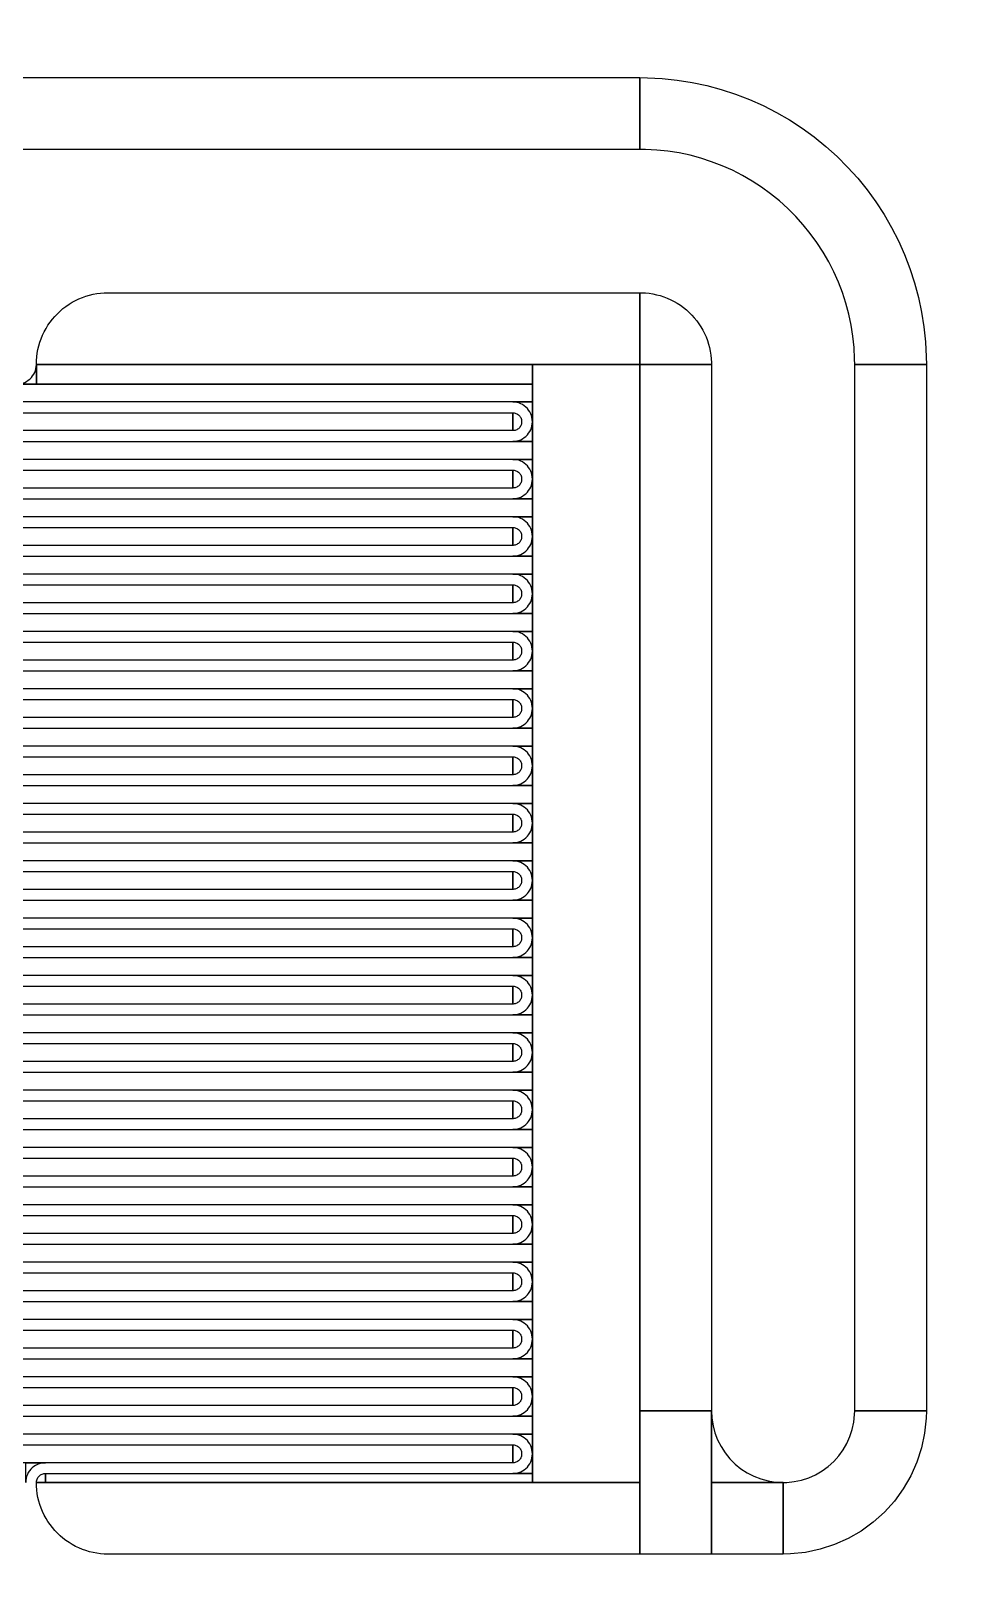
# Model space of a CAD drawing. Extents: x -50000 to 50000, y -50000 to 50000.
# Drawn here: x -32100 to -31840.9, y -11451.6 to -11018 of the extents above; entities that cross this region are included whole.
import ezdxf

# ---------------------------------------------------------------- set-up
doc = ezdxf.new("R2010")
doc.units = 0
doc.layers.add('FRAME', color=14, linetype='CONTINUOUS')
doc.layers.add('XOR4', color=17, linetype='CONTINUOUS')

# ---------------------------------------------------------------- blocks, each defined once
blk = doc.blocks.new('CHIP_RESONATOR')
at = {"layer": 'XOR4'}
for points in [[(3630, 3249), (3630, 3269), (3970, 3269), (3970, 3249)], [(4030, 3189), (4029.979, 3190.571), (4029.815, 3193.708), (4029.487, 3196.832), (4028.995, 3199.934), (4028.342, 3203.007), (4027.529, 3206.041), (4026.558, 3209.028), (4025.433, 3211.961), (4024.155, 3214.831), (4022.729, 3217.63), (4021.158, 3220.35), (4019.448, 3222.984), (4017.601, 3225.526), (4015.624, 3227.967), (4013.522, 3230.301), (4011.301, 3232.522), (4008.967, 3234.624), (4006.526, 3236.601), (4003.984, 3238.448), (4001.35, 3240.158), (3998.63, 3241.729), (3995.831, 3243.155), (3992.961, 3244.433), (3990.028, 3245.558), (3987.041, 3246.529), (3984.007, 3247.342), (3980.934, 3247.995), (3977.832, 3248.487), (3974.708, 3248.815), (3971.571, 3248.979), (3970, 3249), (3970, 3269), (3972.094, 3268.973), (3976.277, 3268.753), (3980.442, 3268.316), (3984.579, 3267.66), (3988.676, 3266.79), (3992.721, 3265.706), (3996.705, 3264.411), (4000.615, 3262.91), (4004.441, 3261.207), (4008.173, 3259.305), (4011.8, 3257.211), (4015.312, 3254.93), (4018.701, 3252.468), (4021.956, 3249.832), (4025.068, 3247.03), (4028.03, 3244.068), (4030.832, 3240.956), (4033.468, 3237.701), (4035.93, 3234.312), (4038.211, 3230.8), (4040.305, 3227.173), (4042.207, 3223.441), (4043.91, 3219.615), (4045.411, 3215.705), (4046.706, 3211.721), (4047.79, 3207.676), (4048.66, 3203.579), (4049.316, 3199.442), (4049.753, 3195.277), (4049.973, 3191.094), (4050, 3189)], [(3801.5, 3189), (3801.527, 3190.047), (3801.61, 3191.091), (3801.746, 3192.129), (3801.937, 3193.158), (3802.181, 3194.176), (3802.479, 3195.18), (3802.828, 3196.167), (3803.229, 3197.135), (3803.68, 3198.08), (3804.179, 3199), (3804.727, 3199.893), (3805.32, 3200.756), (3805.957, 3201.586), (3806.637, 3202.383), (3807.358, 3203.142), (3808.117, 3203.863), (3808.914, 3204.543), (3809.744, 3205.18), (3810.607, 3205.773), (3811.5, 3206.321), (3812.42, 3206.82), (3813.365, 3207.271), (3814.333, 3207.672), (3815.32, 3208.021), (3816.324, 3208.319), (3817.342, 3208.563), (3818.371, 3208.754), (3819.409, 3208.89), (3820.453, 3208.973), (3821.5, 3209), (3970, 3209), (3970, 3189)], [(3970, 3189), (3970, 3209), (3970.524, 3208.993), (3971.569, 3208.938), (3972.611, 3208.829), (3973.645, 3208.665), (3974.669, 3208.447), (3975.68, 3208.176), (3976.676, 3207.853), (3977.654, 3207.478), (3978.61, 3207.052), (3979.543, 3206.576), (3980.45, 3206.053), (3981.328, 3205.483), (3982.175, 3204.867), (3982.989, 3204.208), (3983.767, 3203.507), (3984.507, 3202.767), (3985.208, 3201.989), (3985.867, 3201.175), (3986.483, 3200.328), (3987.053, 3199.45), (3987.576, 3198.543), (3988.052, 3197.61), (3988.478, 3196.654), (3988.853, 3195.676), (3989.176, 3194.68), (3989.447, 3193.669), (3989.665, 3192.645), (3989.829, 3191.611), (3989.938, 3190.569), (3989.993, 3189.524), (3990, 3189)], [(3796, 3183.5), (3796.575, 3183.53), (3797.144, 3183.62), (3797.7, 3183.769), (3798.237, 3183.975), (3798.75, 3184.237), (3799.233, 3184.55), (3799.68, 3184.913), (3800.087, 3185.32), (3800.45, 3185.767), (3800.763, 3186.25), (3801.025, 3186.763), (3801.231, 3187.3), (3801.38, 3187.856), (3801.47, 3188.425), (3801.5, 3189), (3801.5, 3183.5)], [(3801.5, 3183.5), (3801.5, 3189), (3940, 3189), (3940, 3183.5)], [(3940, 2877), (3940, 3189), (3970, 3189), (3970, 2877)], [(3970, 2897), (3970, 3189), (3990, 3189), (3990, 2897)], [(4030, 2897), (4030, 3189), (4050, 3189), (4050, 2897)], [(3665.5, 3178.5), (3665.5, 3183.5), (3940, 3183.5), (3940, 3178.5)], [(3940, 3173), (3939.97, 3173.575), (3939.88, 3174.144), (3939.731, 3174.7), (3939.525, 3175.237), (3939.263, 3175.75), (3938.95, 3176.233), (3938.587, 3176.68), (3938.18, 3177.087), (3937.733, 3177.45), (3937.25, 3177.763), (3936.737, 3178.025), (3936.2, 3178.231), (3935.644, 3178.38), (3935.075, 3178.47), (3934.5, 3178.5), (3940, 3178.5)], [(3660, 3170.5), (3660, 3175.5), (3934.5, 3175.5), (3934.5, 3170.5)], [(3934.5, 3170.5), (3934.5, 3175.5), (3934.631, 3175.497), (3934.891, 3175.469), (3935.147, 3175.415), (3935.396, 3175.334), (3935.635, 3175.228), (3935.862, 3175.097), (3936.073, 3174.943), (3936.268, 3174.768), (3936.443, 3174.573), (3936.597, 3174.362), (3936.728, 3174.135), (3936.834, 3173.896), (3936.915, 3173.647), (3936.969, 3173.391), (3936.997, 3173.131), (3936.997, 3172.869), (3936.969, 3172.609), (3936.915, 3172.353), (3936.834, 3172.104), (3936.728, 3171.865), (3936.597, 3171.638), (3936.443, 3171.427), (3936.268, 3171.232), (3936.073, 3171.057), (3935.862, 3170.903), (3935.635, 3170.772), (3935.396, 3170.666), (3935.147, 3170.585), (3934.891, 3170.531), (3934.631, 3170.503)], [(3934.5, 3167.5), (3935.075, 3167.53), (3935.644, 3167.62), (3936.2, 3167.769), (3936.737, 3167.975), (3937.25, 3168.237), (3937.733, 3168.55), (3938.18, 3168.913), (3938.587, 3169.32), (3938.95, 3169.767), (3939.263, 3170.25), (3939.525, 3170.763), (3939.731, 3171.3), (3939.88, 3171.856), (3939.97, 3172.425), (3940, 3173), (3940, 3167.5)], [(3665.5, 3162.5), (3665.5, 3167.5), (3940, 3167.5), (3940, 3162.5)], [(3940, 3157), (3939.97, 3157.575), (3939.88, 3158.144), (3939.731, 3158.7), (3939.525, 3159.237), (3939.263, 3159.75), (3938.95, 3160.233), (3938.587, 3160.68), (3938.18, 3161.087), (3937.733, 3161.45), (3937.25, 3161.763), (3936.737, 3162.025), (3936.2, 3162.231), (3935.644, 3162.38), (3935.075, 3162.47), (3934.5, 3162.5), (3940, 3162.5)], [(3660, 3154.5), (3660, 3159.5), (3934.5, 3159.5), (3934.5, 3154.5)], [(3934.5, 3154.5), (3934.5, 3159.5), (3934.631, 3159.497), (3934.891, 3159.469), (3935.147, 3159.415), (3935.396, 3159.334), (3935.635, 3159.228), (3935.862, 3159.097), (3936.073, 3158.943), (3936.268, 3158.768), (3936.443, 3158.573), (3936.597, 3158.362), (3936.728, 3158.135), (3936.834, 3157.896), (3936.915, 3157.647), (3936.969, 3157.391), (3936.997, 3157.131), (3936.997, 3156.869), (3936.969, 3156.609), (3936.915, 3156.353), (3936.834, 3156.104), (3936.728, 3155.865), (3936.597, 3155.638), (3936.443, 3155.427), (3936.268, 3155.232), (3936.073, 3155.057), (3935.862, 3154.903), (3935.635, 3154.772), (3935.396, 3154.666), (3935.147, 3154.585), (3934.891, 3154.531), (3934.631, 3154.503)], [(3934.5, 3151.5), (3935.075, 3151.53), (3935.644, 3151.62), (3936.2, 3151.769), (3936.737, 3151.975), (3937.25, 3152.237), (3937.733, 3152.55), (3938.18, 3152.913), (3938.587, 3153.32), (3938.95, 3153.767), (3939.263, 3154.25), (3939.525, 3154.763), (3939.731, 3155.3), (3939.88, 3155.856), (3939.97, 3156.425), (3940, 3157), (3940, 3151.5)], [(3665.5, 3146.5), (3665.5, 3151.5), (3940, 3151.5), (3940, 3146.5)], [(3660, 3138.5), (3660, 3143.5), (3934.5, 3143.5), (3934.5, 3138.5)], [(3940, 3141), (3939.97, 3141.575), (3939.88, 3142.144), (3939.731, 3142.7), (3939.525, 3143.237), (3939.263, 3143.75), (3938.95, 3144.233), (3938.587, 3144.68), (3938.18, 3145.087), (3937.733, 3145.45), (3937.25, 3145.763), (3936.737, 3146.025), (3936.2, 3146.231), (3935.644, 3146.38), (3935.075, 3146.47), (3934.5, 3146.5), (3940, 3146.5)], [(3934.5, 3138.5), (3934.5, 3143.5), (3934.631, 3143.497), (3934.891, 3143.469), (3935.147, 3143.415), (3935.396, 3143.334), (3935.635, 3143.228), (3935.862, 3143.097), (3936.073, 3142.943), (3936.268, 3142.768), (3936.443, 3142.573), (3936.597, 3142.362), (3936.728, 3142.135), (3936.834, 3141.896), (3936.915, 3141.647), (3936.969, 3141.391), (3936.997, 3141.131), (3936.997, 3140.869), (3936.969, 3140.609), (3936.915, 3140.353), (3936.834, 3140.104), (3936.728, 3139.865), (3936.597, 3139.638), (3936.443, 3139.427), (3936.268, 3139.232), (3936.073, 3139.057), (3935.862, 3138.903), (3935.635, 3138.772), (3935.396, 3138.666), (3935.147, 3138.585), (3934.891, 3138.531), (3934.631, 3138.503)], [(3934.5, 3135.5), (3935.075, 3135.53), (3935.644, 3135.62), (3936.2, 3135.769), (3936.737, 3135.975), (3937.25, 3136.237), (3937.733, 3136.55), (3938.18, 3136.913), (3938.587, 3137.32), (3938.95, 3137.767), (3939.263, 3138.25), (3939.525, 3138.763), (3939.731, 3139.3), (3939.88, 3139.856), (3939.97, 3140.425), (3940, 3141), (3940, 3135.5)], [(3665.5, 3130.5), (3665.5, 3135.5), (3940, 3135.5), (3940, 3130.5)], [(3940, 3125), (3939.97, 3125.575), (3939.88, 3126.144), (3939.731, 3126.7), (3939.525, 3127.237), (3939.263, 3127.75), (3938.95, 3128.233), (3938.587, 3128.68), (3938.18, 3129.087), (3937.733, 3129.45), (3937.25, 3129.763), (3936.737, 3130.025), (3936.2, 3130.231), (3935.644, 3130.38), (3935.075, 3130.47), (3934.5, 3130.5), (3940, 3130.5)], [(3660, 3122.5), (3660, 3127.5), (3934.5, 3127.5), (3934.5, 3122.5)], [(3934.5, 3122.5), (3934.5, 3127.5), (3934.631, 3127.497), (3934.891, 3127.469), (3935.147, 3127.415), (3935.396, 3127.334), (3935.635, 3127.228), (3935.862, 3127.097), (3936.073, 3126.943), (3936.268, 3126.768), (3936.443, 3126.573), (3936.597, 3126.362), (3936.728, 3126.135), (3936.834, 3125.896), (3936.915, 3125.647), (3936.969, 3125.391), (3936.997, 3125.131), (3936.997, 3124.869), (3936.969, 3124.609), (3936.915, 3124.353), (3936.834, 3124.104), (3936.728, 3123.865), (3936.597, 3123.638), (3936.443, 3123.427), (3936.268, 3123.232), (3936.073, 3123.057), (3935.862, 3122.903), (3935.635, 3122.772), (3935.396, 3122.666), (3935.147, 3122.585), (3934.891, 3122.531), (3934.631, 3122.503)], [(3934.5, 3119.5), (3935.075, 3119.53), (3935.644, 3119.62), (3936.2, 3119.769), (3936.737, 3119.975), (3937.25, 3120.237), (3937.733, 3120.55), (3938.18, 3120.913), (3938.587, 3121.32), (3938.95, 3121.767), (3939.263, 3122.25), (3939.525, 3122.763), (3939.731, 3123.3), (3939.88, 3123.856), (3939.97, 3124.425), (3940, 3125), (3940, 3119.5)], [(3665.5, 3114.5), (3665.5, 3119.5), (3940, 3119.5), (3940, 3114.5)], [(3940, 3109), (3939.97, 3109.575), (3939.88, 3110.144), (3939.731, 3110.7), (3939.525, 3111.237), (3939.263, 3111.75), (3938.95, 3112.233), (3938.587, 3112.68), (3938.18, 3113.087), (3937.733, 3113.45), (3937.25, 3113.763), (3936.737, 3114.025), (3936.2, 3114.231), (3935.644, 3114.38), (3935.075, 3114.47), (3934.5, 3114.5), (3940, 3114.5)], [(3660, 3106.5), (3660, 3111.5), (3934.5, 3111.5), (3934.5, 3106.5)], [(3934.5, 3106.5), (3934.5, 3111.5), (3934.631, 3111.497), (3934.891, 3111.469), (3935.147, 3111.415), (3935.396, 3111.334), (3935.635, 3111.228), (3935.862, 3111.097), (3936.073, 3110.943), (3936.268, 3110.768), (3936.443, 3110.573), (3936.597, 3110.362), (3936.728, 3110.135), (3936.834, 3109.896), (3936.915, 3109.647), (3936.969, 3109.391), (3936.997, 3109.131), (3936.997, 3108.869), (3936.969, 3108.609), (3936.915, 3108.353), (3936.834, 3108.104), (3936.728, 3107.865), (3936.597, 3107.638), (3936.443, 3107.427), (3936.268, 3107.232), (3936.073, 3107.057), (3935.862, 3106.903), (3935.635, 3106.772), (3935.396, 3106.666), (3935.147, 3106.585), (3934.891, 3106.531), (3934.631, 3106.503)], [(3934.5, 3103.5), (3935.075, 3103.53), (3935.644, 3103.62), (3936.2, 3103.769), (3936.737, 3103.975), (3937.25, 3104.237), (3937.733, 3104.55), (3938.18, 3104.913), (3938.587, 3105.32), (3938.95, 3105.767), (3939.263, 3106.25), (3939.525, 3106.763), (3939.731, 3107.3), (3939.88, 3107.856), (3939.97, 3108.425), (3940, 3109), (3940, 3103.5)], [(3665.5, 3098.5), (3665.5, 3103.5), (3940, 3103.5), (3940, 3098.5)], [(3940, 3093), (3939.97, 3093.575), (3939.88, 3094.144), (3939.731, 3094.7), (3939.525, 3095.237), (3939.263, 3095.75), (3938.95, 3096.233), (3938.587, 3096.68), (3938.18, 3097.087), (3937.733, 3097.45), (3937.25, 3097.763), (3936.737, 3098.025), (3936.2, 3098.231), (3935.644, 3098.38), (3935.075, 3098.47), (3934.5, 3098.5), (3940, 3098.5)], [(3660, 3090.5), (3660, 3095.5), (3934.5, 3095.5), (3934.5, 3090.5)], [(3934.5, 3090.5), (3934.5, 3095.5), (3934.631, 3095.497), (3934.891, 3095.469), (3935.147, 3095.415), (3935.396, 3095.334), (3935.635, 3095.228), (3935.862, 3095.097), (3936.073, 3094.943), (3936.268, 3094.768), (3936.443, 3094.573), (3936.597, 3094.362), (3936.728, 3094.135), (3936.834, 3093.896), (3936.915, 3093.647), (3936.969, 3093.391), (3936.997, 3093.131), (3936.997, 3092.869), (3936.969, 3092.609), (3936.915, 3092.353), (3936.834, 3092.104), (3936.728, 3091.865), (3936.597, 3091.638), (3936.443, 3091.427), (3936.268, 3091.232), (3936.073, 3091.057), (3935.862, 3090.903), (3935.635, 3090.772), (3935.396, 3090.666), (3935.147, 3090.585), (3934.891, 3090.531), (3934.631, 3090.503)], [(3934.5, 3087.5), (3935.075, 3087.53), (3935.644, 3087.62), (3936.2, 3087.769), (3936.737, 3087.975), (3937.25, 3088.237), (3937.733, 3088.55), (3938.18, 3088.913), (3938.587, 3089.32), (3938.95, 3089.767), (3939.263, 3090.25), (3939.525, 3090.763), (3939.731, 3091.3), (3939.88, 3091.856), (3939.97, 3092.425), (3940, 3093), (3940, 3087.5)], [(3665.5, 3082.5), (3665.5, 3087.5), (3940, 3087.5), (3940, 3082.5)], [(3660, 3074.5), (3660, 3079.5), (3934.5, 3079.5), (3934.5, 3074.5)], [(3940, 3077), (3939.97, 3077.575), (3939.88, 3078.144), (3939.731, 3078.7), (3939.525, 3079.237), (3939.263, 3079.75), (3938.95, 3080.233), (3938.587, 3080.68), (3938.18, 3081.087), (3937.733, 3081.45), (3937.25, 3081.763), (3936.737, 3082.025), (3936.2, 3082.231), (3935.644, 3082.38), (3935.075, 3082.47), (3934.5, 3082.5), (3940, 3082.5)], [(3934.5, 3074.5), (3934.5, 3079.5), (3934.631, 3079.497), (3934.891, 3079.469), (3935.147, 3079.415), (3935.396, 3079.334), (3935.635, 3079.228), (3935.862, 3079.097), (3936.073, 3078.943), (3936.268, 3078.768), (3936.443, 3078.573), (3936.597, 3078.362), (3936.728, 3078.135), (3936.834, 3077.896), (3936.915, 3077.647), (3936.969, 3077.391), (3936.997, 3077.131), (3936.997, 3076.869), (3936.969, 3076.609), (3936.915, 3076.353), (3936.834, 3076.104), (3936.728, 3075.865), (3936.597, 3075.638), (3936.443, 3075.427), (3936.268, 3075.232), (3936.073, 3075.057), (3935.862, 3074.903), (3935.635, 3074.772), (3935.396, 3074.666), (3935.147, 3074.585), (3934.891, 3074.531), (3934.631, 3074.503)], [(3934.5, 3071.5), (3935.075, 3071.53), (3935.644, 3071.62), (3936.2, 3071.769), (3936.737, 3071.975), (3937.25, 3072.237), (3937.733, 3072.55), (3938.18, 3072.913), (3938.587, 3073.32), (3938.95, 3073.767), (3939.263, 3074.25), (3939.525, 3074.763), (3939.731, 3075.3), (3939.88, 3075.856), (3939.97, 3076.425), (3940, 3077), (3940, 3071.5)], [(3665.5, 3066.5), (3665.5, 3071.5), (3940, 3071.5), (3940, 3066.5)], [(3940, 3061), (3939.97, 3061.575), (3939.88, 3062.144), (3939.731, 3062.7), (3939.525, 3063.237), (3939.263, 3063.75), (3938.95, 3064.233), (3938.587, 3064.68), (3938.18, 3065.087), (3937.733, 3065.45), (3937.25, 3065.763), (3936.737, 3066.025), (3936.2, 3066.231), (3935.644, 3066.38), (3935.075, 3066.47), (3934.5, 3066.5), (3940, 3066.5)], [(3660, 3058.5), (3660, 3063.5), (3934.5, 3063.5), (3934.5, 3058.5)], [(3934.5, 3058.5), (3934.5, 3063.5), (3934.631, 3063.497), (3934.891, 3063.469), (3935.147, 3063.415), (3935.396, 3063.334), (3935.635, 3063.228), (3935.862, 3063.097), (3936.073, 3062.943), (3936.268, 3062.768), (3936.443, 3062.573), (3936.597, 3062.362), (3936.728, 3062.135), (3936.834, 3061.896), (3936.915, 3061.647), (3936.969, 3061.391), (3936.997, 3061.131), (3936.997, 3060.869), (3936.969, 3060.609), (3936.915, 3060.353), (3936.834, 3060.104), (3936.728, 3059.865), (3936.597, 3059.638), (3936.443, 3059.427), (3936.268, 3059.232), (3936.073, 3059.057), (3935.862, 3058.903), (3935.635, 3058.772), (3935.396, 3058.666), (3935.147, 3058.585), (3934.891, 3058.531), (3934.631, 3058.503)], [(3934.5, 3055.5), (3935.075, 3055.53), (3935.644, 3055.62), (3936.2, 3055.769), (3936.737, 3055.975), (3937.25, 3056.237), (3937.733, 3056.55), (3938.18, 3056.913), (3938.587, 3057.32), (3938.95, 3057.767), (3939.263, 3058.25), (3939.525, 3058.763), (3939.731, 3059.3), (3939.88, 3059.856), (3939.97, 3060.425), (3940, 3061), (3940, 3055.5)], [(3665.5, 3050.5), (3665.5, 3055.5), (3940, 3055.5), (3940, 3050.5)], [(3940, 3045), (3939.97, 3045.575), (3939.88, 3046.144), (3939.731, 3046.7), (3939.525, 3047.237), (3939.263, 3047.75), (3938.95, 3048.233), (3938.587, 3048.68), (3938.18, 3049.087), (3937.733, 3049.45), (3937.25, 3049.763), (3936.737, 3050.025), (3936.2, 3050.231), (3935.644, 3050.38), (3935.075, 3050.47), (3934.5, 3050.5), (3940, 3050.5)], [(3660, 3042.5), (3660, 3047.5), (3934.5, 3047.5), (3934.5, 3042.5)], [(3934.5, 3042.5), (3934.5, 3047.5), (3934.631, 3047.497), (3934.891, 3047.469), (3935.147, 3047.415), (3935.396, 3047.334), (3935.635, 3047.228), (3935.862, 3047.097), (3936.073, 3046.943), (3936.268, 3046.768), (3936.443, 3046.573), (3936.597, 3046.362), (3936.728, 3046.135), (3936.834, 3045.896), (3936.915, 3045.647), (3936.969, 3045.391), (3936.997, 3045.131), (3936.997, 3044.869), (3936.969, 3044.609), (3936.915, 3044.353), (3936.834, 3044.104), (3936.728, 3043.865), (3936.597, 3043.638), (3936.443, 3043.427), (3936.268, 3043.232), (3936.073, 3043.057), (3935.862, 3042.903), (3935.635, 3042.772), (3935.396, 3042.666), (3935.147, 3042.585), (3934.891, 3042.531), (3934.631, 3042.503)], [(3934.5, 3039.5), (3935.075, 3039.53), (3935.644, 3039.62), (3936.2, 3039.769), (3936.737, 3039.975), (3937.25, 3040.237), (3937.733, 3040.55), (3938.18, 3040.913), (3938.587, 3041.32), (3938.95, 3041.767), (3939.263, 3042.25), (3939.525, 3042.763), (3939.731, 3043.3), (3939.88, 3043.856), (3939.97, 3044.425), (3940, 3045), (3940, 3039.5)], [(3665.5, 3034.5), (3665.5, 3039.5), (3940, 3039.5), (3940, 3034.5)], [(3660, 3026.5), (3660, 3031.5), (3934.5, 3031.5), (3934.5, 3026.5)], [(3940, 3029), (3939.97, 3029.575), (3939.88, 3030.144), (3939.731, 3030.7), (3939.525, 3031.237), (3939.263, 3031.75), (3938.95, 3032.233), (3938.587, 3032.68), (3938.18, 3033.087), (3937.733, 3033.45), (3937.25, 3033.763), (3936.737, 3034.025), (3936.2, 3034.231), (3935.644, 3034.38), (3935.075, 3034.47), (3934.5, 3034.5), (3940, 3034.5)], [(3934.5, 3026.5), (3934.5, 3031.5), (3934.631, 3031.497), (3934.891, 3031.469), (3935.147, 3031.415), (3935.396, 3031.334), (3935.635, 3031.228), (3935.862, 3031.097), (3936.073, 3030.943), (3936.268, 3030.768), (3936.443, 3030.573), (3936.597, 3030.362), (3936.728, 3030.135), (3936.834, 3029.896), (3936.915, 3029.647), (3936.969, 3029.391), (3936.997, 3029.131), (3936.997, 3028.869), (3936.969, 3028.609), (3936.915, 3028.353), (3936.834, 3028.104), (3936.728, 3027.865), (3936.597, 3027.638), (3936.443, 3027.427), (3936.268, 3027.232), (3936.073, 3027.057), (3935.862, 3026.903), (3935.635, 3026.772), (3935.396, 3026.666), (3935.147, 3026.585), (3934.891, 3026.531), (3934.631, 3026.503)], [(3934.5, 3023.5), (3935.075, 3023.53), (3935.644, 3023.62), (3936.2, 3023.769), (3936.737, 3023.975), (3937.25, 3024.237), (3937.733, 3024.55), (3938.18, 3024.913), (3938.587, 3025.32), (3938.95, 3025.767), (3939.263, 3026.25), (3939.525, 3026.763), (3939.731, 3027.3), (3939.88, 3027.856), (3939.97, 3028.425), (3940, 3029), (3940, 3023.5)], [(3665.5, 3018.5), (3665.5, 3023.5), (3940, 3023.5), (3940, 3018.5)], [(3940, 3013), (3939.97, 3013.575), (3939.88, 3014.144), (3939.731, 3014.7), (3939.525, 3015.237), (3939.263, 3015.75), (3938.95, 3016.233), (3938.587, 3016.68), (3938.18, 3017.087), (3937.733, 3017.45), (3937.25, 3017.763), (3936.737, 3018.025), (3936.2, 3018.231), (3935.644, 3018.38), (3935.075, 3018.47), (3934.5, 3018.5), (3940, 3018.5)], [(3660, 3010.5), (3660, 3015.5), (3934.5, 3015.5), (3934.5, 3010.5)], [(3934.5, 3010.5), (3934.5, 3015.5), (3934.631, 3015.497), (3934.891, 3015.469), (3935.147, 3015.415), (3935.396, 3015.334), (3935.635, 3015.228), (3935.862, 3015.097), (3936.073, 3014.943), (3936.268, 3014.768), (3936.443, 3014.573), (3936.597, 3014.362), (3936.728, 3014.135), (3936.834, 3013.896), (3936.915, 3013.647), (3936.969, 3013.391), (3936.997, 3013.131), (3936.997, 3012.869), (3936.969, 3012.609), (3936.915, 3012.353), (3936.834, 3012.104), (3936.728, 3011.865), (3936.597, 3011.638), (3936.443, 3011.427), (3936.268, 3011.232), (3936.073, 3011.057), (3935.862, 3010.903), (3935.635, 3010.772), (3935.396, 3010.666), (3935.147, 3010.585), (3934.891, 3010.531), (3934.631, 3010.503)], [(3934.5, 3007.5), (3935.075, 3007.53), (3935.644, 3007.62), (3936.2, 3007.769), (3936.737, 3007.975), (3937.25, 3008.237), (3937.733, 3008.55), (3938.18, 3008.913), (3938.587, 3009.32), (3938.95, 3009.767), (3939.263, 3010.25), (3939.525, 3010.763), (3939.731, 3011.3), (3939.88, 3011.856), (3939.97, 3012.425), (3940, 3013), (3940, 3007.5)], [(3665.5, 3002.5), (3665.5, 3007.5), (3940, 3007.5), (3940, 3002.5)], [(3940, 2997), (3939.97, 2997.575), (3939.88, 2998.144), (3939.731, 2998.7), (3939.525, 2999.237), (3939.263, 2999.75), (3938.95, 3000.233), (3938.587, 3000.68), (3938.18, 3001.087), (3937.733, 3001.45), (3937.25, 3001.763), (3936.737, 3002.025), (3936.2, 3002.231), (3935.644, 3002.38), (3935.075, 3002.47), (3934.5, 3002.5), (3940, 3002.5)], [(3660, 2994.5), (3660, 2999.5), (3934.5, 2999.5), (3934.5, 2994.5)], [(3934.5, 2994.5), (3934.5, 2999.5), (3934.631, 2999.497), (3934.891, 2999.469), (3935.147, 2999.415), (3935.396, 2999.334), (3935.635, 2999.228), (3935.862, 2999.097), (3936.073, 2998.943), (3936.268, 2998.768), (3936.443, 2998.573), (3936.597, 2998.362), (3936.728, 2998.135), (3936.834, 2997.896), (3936.915, 2997.647), (3936.969, 2997.391), (3936.997, 2997.131), (3936.997, 2996.869), (3936.969, 2996.609), (3936.915, 2996.353), (3936.834, 2996.104), (3936.728, 2995.865), (3936.597, 2995.638), (3936.443, 2995.427), (3936.268, 2995.232), (3936.073, 2995.057), (3935.862, 2994.903), (3935.635, 2994.772), (3935.396, 2994.666), (3935.147, 2994.585), (3934.891, 2994.531), (3934.631, 2994.503)], [(3934.5, 2991.5), (3935.075, 2991.53), (3935.644, 2991.62), (3936.2, 2991.769), (3936.737, 2991.975), (3937.25, 2992.237), (3937.733, 2992.55), (3938.18, 2992.913), (3938.587, 2993.32), (3938.95, 2993.767), (3939.263, 2994.25), (3939.525, 2994.763), (3939.731, 2995.3), (3939.88, 2995.856), (3939.97, 2996.425), (3940, 2997), (3940, 2991.5)], [(3665.5, 2986.5), (3665.5, 2991.5), (3940, 2991.5), (3940, 2986.5)], [(3660, 2978.5), (3660, 2983.5), (3934.5, 2983.5), (3934.5, 2978.5)], [(3940, 2981), (3939.97, 2981.575), (3939.88, 2982.144), (3939.731, 2982.7), (3939.525, 2983.237), (3939.263, 2983.75), (3938.95, 2984.233), (3938.587, 2984.68), (3938.18, 2985.087), (3937.733, 2985.45), (3937.25, 2985.763), (3936.737, 2986.025), (3936.2, 2986.231), (3935.644, 2986.38), (3935.075, 2986.47), (3934.5, 2986.5), (3940, 2986.5)], [(3934.5, 2978.5), (3934.5, 2983.5), (3934.631, 2983.497), (3934.891, 2983.469), (3935.147, 2983.415), (3935.396, 2983.334), (3935.635, 2983.228), (3935.862, 2983.097), (3936.073, 2982.943), (3936.268, 2982.768), (3936.443, 2982.573), (3936.597, 2982.362), (3936.728, 2982.135), (3936.834, 2981.896), (3936.915, 2981.647), (3936.969, 2981.391), (3936.997, 2981.131), (3936.997, 2980.869), (3936.969, 2980.609), (3936.915, 2980.353), (3936.834, 2980.104), (3936.728, 2979.865), (3936.597, 2979.638), (3936.443, 2979.427), (3936.268, 2979.232), (3936.073, 2979.057), (3935.862, 2978.903), (3935.635, 2978.772), (3935.396, 2978.666), (3935.147, 2978.585), (3934.891, 2978.531), (3934.631, 2978.503)], [(3934.5, 2975.5), (3935.075, 2975.53), (3935.644, 2975.62), (3936.2, 2975.769), (3936.737, 2975.975), (3937.25, 2976.237), (3937.733, 2976.55), (3938.18, 2976.913), (3938.587, 2977.32), (3938.95, 2977.767), (3939.263, 2978.25), (3939.525, 2978.763), (3939.731, 2979.3), (3939.88, 2979.856), (3939.97, 2980.425), (3940, 2981), (3940, 2975.5)], [(3665.5, 2970.5), (3665.5, 2975.5), (3940, 2975.5), (3940, 2970.5)], [(3940, 2965), (3939.97, 2965.575), (3939.88, 2966.144), (3939.731, 2966.7), (3939.525, 2967.237), (3939.263, 2967.75), (3938.95, 2968.233), (3938.587, 2968.68), (3938.18, 2969.087), (3937.733, 2969.45), (3937.25, 2969.763), (3936.737, 2970.025), (3936.2, 2970.231), (3935.644, 2970.38), (3935.075, 2970.47), (3934.5, 2970.5), (3940, 2970.5)], [(3660, 2962.5), (3660, 2967.5), (3934.5, 2967.5), (3934.5, 2962.5)], [(3934.5, 2962.5), (3934.5, 2967.5), (3934.631, 2967.497), (3934.891, 2967.469), (3935.147, 2967.415), (3935.396, 2967.334), (3935.635, 2967.228), (3935.862, 2967.097), (3936.073, 2966.943), (3936.268, 2966.768), (3936.443, 2966.573), (3936.597, 2966.362), (3936.728, 2966.135), (3936.834, 2965.896), (3936.915, 2965.647), (3936.969, 2965.391), (3936.997, 2965.131), (3936.997, 2964.869), (3936.969, 2964.609), (3936.915, 2964.353), (3936.834, 2964.104), (3936.728, 2963.865), (3936.597, 2963.638), (3936.443, 2963.427), (3936.268, 2963.232), (3936.073, 2963.057), (3935.862, 2962.903), (3935.635, 2962.772), (3935.396, 2962.666), (3935.147, 2962.585), (3934.891, 2962.531), (3934.631, 2962.503)], [(3934.5, 2959.5), (3935.075, 2959.53), (3935.644, 2959.62), (3936.2, 2959.769), (3936.737, 2959.975), (3937.25, 2960.237), (3937.733, 2960.55), (3938.18, 2960.913), (3938.587, 2961.32), (3938.95, 2961.767), (3939.263, 2962.25), (3939.525, 2962.763), (3939.731, 2963.3), (3939.88, 2963.856), (3939.97, 2964.425), (3940, 2965), (3940, 2959.5)], [(3665.5, 2954.5), (3665.5, 2959.5), (3940, 2959.5), (3940, 2954.5)], [(3940, 2949), (3939.97, 2949.575), (3939.88, 2950.144), (3939.731, 2950.7), (3939.525, 2951.237), (3939.263, 2951.75), (3938.95, 2952.233), (3938.587, 2952.68), (3938.18, 2953.087), (3937.733, 2953.45), (3937.25, 2953.763), (3936.737, 2954.025), (3936.2, 2954.231), (3935.644, 2954.38), (3935.075, 2954.47), (3934.5, 2954.5), (3940, 2954.5)], [(3660, 2946.5), (3660, 2951.5), (3934.5, 2951.5), (3934.5, 2946.5)], [(3934.5, 2946.5), (3934.5, 2951.5), (3934.631, 2951.497), (3934.891, 2951.469), (3935.147, 2951.415), (3935.396, 2951.334), (3935.635, 2951.228), (3935.862, 2951.097), (3936.073, 2950.943), (3936.268, 2950.768), (3936.443, 2950.573), (3936.597, 2950.362), (3936.728, 2950.135), (3936.834, 2949.896), (3936.915, 2949.647), (3936.969, 2949.391), (3936.997, 2949.131), (3936.997, 2948.869), (3936.969, 2948.609), (3936.915, 2948.353), (3936.834, 2948.104), (3936.728, 2947.865), (3936.597, 2947.638), (3936.443, 2947.427), (3936.268, 2947.232), (3936.073, 2947.057), (3935.862, 2946.903), (3935.635, 2946.772), (3935.396, 2946.666), (3935.147, 2946.585), (3934.891, 2946.531), (3934.631, 2946.503)], [(3934.5, 2943.5), (3935.075, 2943.53), (3935.644, 2943.62), (3936.2, 2943.769), (3936.737, 2943.975), (3937.25, 2944.237), (3937.733, 2944.55), (3938.18, 2944.913), (3938.587, 2945.32), (3938.95, 2945.767), (3939.263, 2946.25), (3939.525, 2946.763), (3939.731, 2947.3), (3939.88, 2947.856), (3939.97, 2948.425), (3940, 2949), (3940, 2943.5)], [(3665.5, 2938.5), (3665.5, 2943.5), (3940, 2943.5), (3940, 2938.5)], [(3660, 2930.5), (3660, 2935.5), (3934.5, 2935.5), (3934.5, 2930.5)], [(3940, 2933), (3939.97, 2933.575), (3939.88, 2934.144), (3939.731, 2934.7), (3939.525, 2935.237), (3939.263, 2935.75), (3938.95, 2936.233), (3938.587, 2936.68), (3938.18, 2937.087), (3937.733, 2937.45), (3937.25, 2937.763), (3936.737, 2938.025), (3936.2, 2938.231), (3935.644, 2938.38), (3935.075, 2938.47), (3934.5, 2938.5), (3940, 2938.5)], [(3934.5, 2930.5), (3934.5, 2935.5), (3934.631, 2935.497), (3934.891, 2935.469), (3935.147, 2935.415), (3935.396, 2935.334), (3935.635, 2935.228), (3935.862, 2935.097), (3936.073, 2934.943), (3936.268, 2934.768), (3936.443, 2934.573), (3936.597, 2934.362), (3936.728, 2934.135), (3936.834, 2933.896), (3936.915, 2933.647), (3936.969, 2933.391), (3936.997, 2933.131), (3936.997, 2932.869), (3936.969, 2932.609), (3936.915, 2932.353), (3936.834, 2932.104), (3936.728, 2931.865), (3936.597, 2931.638), (3936.443, 2931.427), (3936.268, 2931.232), (3936.073, 2931.057), (3935.862, 2930.903), (3935.635, 2930.772), (3935.396, 2930.666), (3935.147, 2930.585), (3934.891, 2930.531), (3934.631, 2930.503)], [(3934.5, 2927.5), (3935.075, 2927.53), (3935.644, 2927.62), (3936.2, 2927.769), (3936.737, 2927.975), (3937.25, 2928.237), (3937.733, 2928.55), (3938.18, 2928.913), (3938.587, 2929.32), (3938.95, 2929.767), (3939.263, 2930.25), (3939.525, 2930.763), (3939.731, 2931.3), (3939.88, 2931.856), (3939.97, 2932.425), (3940, 2933), (3940, 2927.5)], [(3665.5, 2922.5), (3665.5, 2927.5), (3940, 2927.5), (3940, 2922.5)], [(3940, 2917), (3939.97, 2917.575), (3939.88, 2918.144), (3939.731, 2918.7), (3939.525, 2919.237), (3939.263, 2919.75), (3938.95, 2920.233), (3938.587, 2920.68), (3938.18, 2921.087), (3937.733, 2921.45), (3937.25, 2921.763), (3936.737, 2922.025), (3936.2, 2922.231), (3935.644, 2922.38), (3935.075, 2922.47), (3934.5, 2922.5), (3940, 2922.5)], [(3660, 2914.5), (3660, 2919.5), (3934.5, 2919.5), (3934.5, 2914.5)], [(3934.5, 2914.5), (3934.5, 2919.5), (3934.631, 2919.497), (3934.891, 2919.469), (3935.147, 2919.415), (3935.396, 2919.334), (3935.635, 2919.228), (3935.862, 2919.097), (3936.073, 2918.943), (3936.268, 2918.768), (3936.443, 2918.573), (3936.597, 2918.362), (3936.728, 2918.135), (3936.834, 2917.896), (3936.915, 2917.647), (3936.969, 2917.391), (3936.997, 2917.131), (3936.997, 2916.869), (3936.969, 2916.609), (3936.915, 2916.353), (3936.834, 2916.104), (3936.728, 2915.865), (3936.597, 2915.638), (3936.443, 2915.427), (3936.268, 2915.232), (3936.073, 2915.057), (3935.862, 2914.903), (3935.635, 2914.772), (3935.396, 2914.666), (3935.147, 2914.585), (3934.891, 2914.531), (3934.631, 2914.503)], [(3934.5, 2911.5), (3935.075, 2911.53), (3935.644, 2911.62), (3936.2, 2911.769), (3936.737, 2911.975), (3937.25, 2912.237), (3937.733, 2912.55), (3938.18, 2912.913), (3938.587, 2913.32), (3938.95, 2913.767), (3939.263, 2914.25), (3939.525, 2914.763), (3939.731, 2915.3), (3939.88, 2915.856), (3939.97, 2916.425), (3940, 2917), (3940, 2911.5)], [(3665.5, 2906.5), (3665.5, 2911.5), (3940, 2911.5), (3940, 2906.5)], [(3940, 2901), (3939.97, 2901.575), (3939.88, 2902.144), (3939.731, 2902.7), (3939.525, 2903.237), (3939.263, 2903.75), (3938.95, 2904.233), (3938.587, 2904.68), (3938.18, 2905.087), (3937.733, 2905.45), (3937.25, 2905.763), (3936.737, 2906.025), (3936.2, 2906.231), (3935.644, 2906.38), (3935.075, 2906.47), (3934.5, 2906.5), (3940, 2906.5)], [(3660, 2898.5), (3660, 2903.5), (3934.5, 2903.5), (3934.5, 2898.5)], [(3934.5, 2898.5), (3934.5, 2903.5), (3934.631, 2903.497), (3934.891, 2903.469), (3935.147, 2903.415), (3935.396, 2903.334), (3935.635, 2903.228), (3935.862, 2903.097), (3936.073, 2902.943), (3936.268, 2902.768), (3936.443, 2902.573), (3936.597, 2902.362), (3936.728, 2902.135), (3936.834, 2901.896), (3936.915, 2901.647), (3936.969, 2901.391), (3936.997, 2901.131), (3936.997, 2900.869), (3936.969, 2900.609), (3936.915, 2900.353), (3936.834, 2900.104), (3936.728, 2899.865), (3936.597, 2899.638), (3936.443, 2899.427), (3936.268, 2899.232), (3936.073, 2899.057), (3935.862, 2898.903), (3935.635, 2898.772), (3935.396, 2898.666), (3935.147, 2898.585), (3934.891, 2898.531), (3934.631, 2898.503)], [(3934.5, 2895.5), (3935.075, 2895.53), (3935.644, 2895.62), (3936.2, 2895.769), (3936.737, 2895.975), (3937.25, 2896.237), (3937.733, 2896.55), (3938.18, 2896.913), (3938.587, 2897.32), (3938.95, 2897.767), (3939.263, 2898.25), (3939.525, 2898.763), (3939.731, 2899.3), (3939.88, 2899.856), (3939.97, 2900.425), (3940, 2901), (3940, 2895.5)], [(3970, 2857), (3970, 2897), (3990, 2897), (3990, 2857)], [(3990, 2877), (3990, 2897), (3990.11, 2894.909), (3990.437, 2892.842), (3990.979, 2890.82), (3991.729, 2888.865), (3992.679, 2887), (3993.82, 2885.244), (3995.137, 2883.617), (3996.617, 2882.137), (3998.244, 2880.82), (4000, 2879.679), (4001.865, 2878.729), (4003.82, 2877.979), (4005.842, 2877.437), (4007.909, 2877.11), (4010, 2877)], [(4010, 2857), (4010, 2877), (4011.047, 2877.027), (4013.129, 2877.246), (4015.176, 2877.681), (4017.167, 2878.328), (4019.08, 2879.18), (4020.893, 2880.227), (4022.586, 2881.457), (4024.142, 2882.858), (4025.543, 2884.414), (4026.773, 2886.107), (4027.82, 2887.92), (4028.672, 2889.833), (4029.319, 2891.824), (4029.754, 2893.871), (4029.973, 2895.953), (4030, 2897), (4050, 2897), (4049.945, 2894.907), (4049.508, 2890.743), (4048.637, 2886.647), (4047.343, 2882.665), (4045.64, 2878.84), (4043.547, 2875.214), (4041.086, 2871.827), (4038.284, 2868.716), (4035.173, 2865.914), (4031.786, 2863.453), (4028.16, 2861.36), (4024.335, 2859.657), (4020.353, 2858.363), (4016.257, 2857.492), (4012.093, 2857.055)], [(3665.5, 2890.5), (3665.5, 2895.5), (3940, 2895.5), (3940, 2890.5)], [(3940, 2885), (3939.97, 2885.575), (3939.88, 2886.144), (3939.731, 2886.7), (3939.525, 2887.237), (3939.263, 2887.75), (3938.95, 2888.233), (3938.587, 2888.68), (3938.18, 2889.087), (3937.733, 2889.45), (3937.25, 2889.763), (3936.737, 2890.025), (3936.2, 2890.231), (3935.644, 2890.38), (3935.075, 2890.47), (3934.5, 2890.5), (3940, 2890.5)], [(3660, 2882.5), (3660, 2887.5), (3934.5, 2887.5), (3934.5, 2882.5)], [(3934.5, 2882.5), (3934.5, 2887.5), (3934.631, 2887.497), (3934.891, 2887.469), (3935.147, 2887.415), (3935.396, 2887.334), (3935.635, 2887.228), (3935.862, 2887.097), (3936.073, 2886.943), (3936.268, 2886.768), (3936.443, 2886.573), (3936.597, 2886.362), (3936.728, 2886.135), (3936.834, 2885.896), (3936.915, 2885.647), (3936.969, 2885.391), (3936.997, 2885.131), (3936.997, 2884.869), (3936.969, 2884.609), (3936.915, 2884.353), (3936.834, 2884.104), (3936.728, 2883.865), (3936.597, 2883.638), (3936.443, 2883.427), (3936.268, 2883.232), (3936.073, 2883.057), (3935.862, 2882.903), (3935.635, 2882.772), (3935.396, 2882.666), (3935.147, 2882.585), (3934.891, 2882.531), (3934.631, 2882.503)], [(3934.5, 2879.5), (3935.075, 2879.53), (3935.644, 2879.62), (3936.2, 2879.769), (3936.737, 2879.975), (3937.25, 2880.237), (3937.733, 2880.55), (3938.18, 2880.913), (3938.587, 2881.32), (3938.95, 2881.767), (3939.263, 2882.25), (3939.525, 2882.763), (3939.731, 2883.3), (3939.88, 2883.856), (3939.97, 2884.425), (3940, 2885), (3940, 2879.5)], [(3798.5, 2877), (3798.5, 2882.5), (3804, 2882.5), (3803.425, 2882.47), (3802.856, 2882.38), (3802.3, 2882.231), (3801.763, 2882.025), (3801.25, 2881.763), (3800.767, 2881.45), (3800.32, 2881.087), (3799.913, 2880.68), (3799.55, 2880.233), (3799.237, 2879.75), (3798.975, 2879.237), (3798.769, 2878.7), (3798.62, 2878.144), (3798.53, 2877.575)], [(3801.5, 2877), (3801.503, 2877.131), (3801.531, 2877.391), (3801.585, 2877.647), (3801.666, 2877.896), (3801.772, 2878.135), (3801.903, 2878.362), (3802.057, 2878.573), (3802.232, 2878.768), (3802.427, 2878.943), (3802.638, 2879.097), (3802.865, 2879.228), (3803.104, 2879.334), (3803.353, 2879.415), (3803.609, 2879.469), (3803.869, 2879.497), (3804, 2879.5), (3804, 2877)], [(3804, 2877), (3804, 2879.5), (3940, 2879.5), (3940, 2877)], [(3821.5, 2857), (3820.453, 2857.027), (3819.409, 2857.11), (3818.371, 2857.246), (3817.342, 2857.437), (3816.324, 2857.681), (3815.32, 2857.979), (3814.333, 2858.328), (3813.365, 2858.729), (3812.42, 2859.18), (3811.5, 2859.679), (3810.607, 2860.227), (3809.744, 2860.82), (3808.914, 2861.457), (3808.117, 2862.137), (3807.358, 2862.858), (3806.637, 2863.617), (3805.957, 2864.414), (3805.32, 2865.244), (3804.727, 2866.107), (3804.179, 2867), (3803.68, 2867.92), (3803.229, 2868.865), (3802.828, 2869.833), (3802.479, 2870.82), (3802.181, 2871.824), (3801.937, 2872.842), (3801.746, 2873.871), (3801.61, 2874.909), (3801.527, 2875.953), (3801.5, 2877), (3970, 2877), (3970, 2857)], [(3990, 2857), (3990, 2877), (4010, 2877), (4010, 2857)]]:
    blk.add_lwpolyline(points, close=True, dxfattribs=at)

msp = doc.modelspace()

# ---------------------------------------------------------------- linework, layer by layer
at = {"layer": 'FRAME'}
for radius in [50000, 49000]:
    msp.add_circle((0, 0), radius, dxfattribs=at)

# ---------------------------------------------------------------- block references
msp.add_blockref('CHIP_RESONATOR', (-35900, -14300))

doc.saveas('drawing.dxf')
